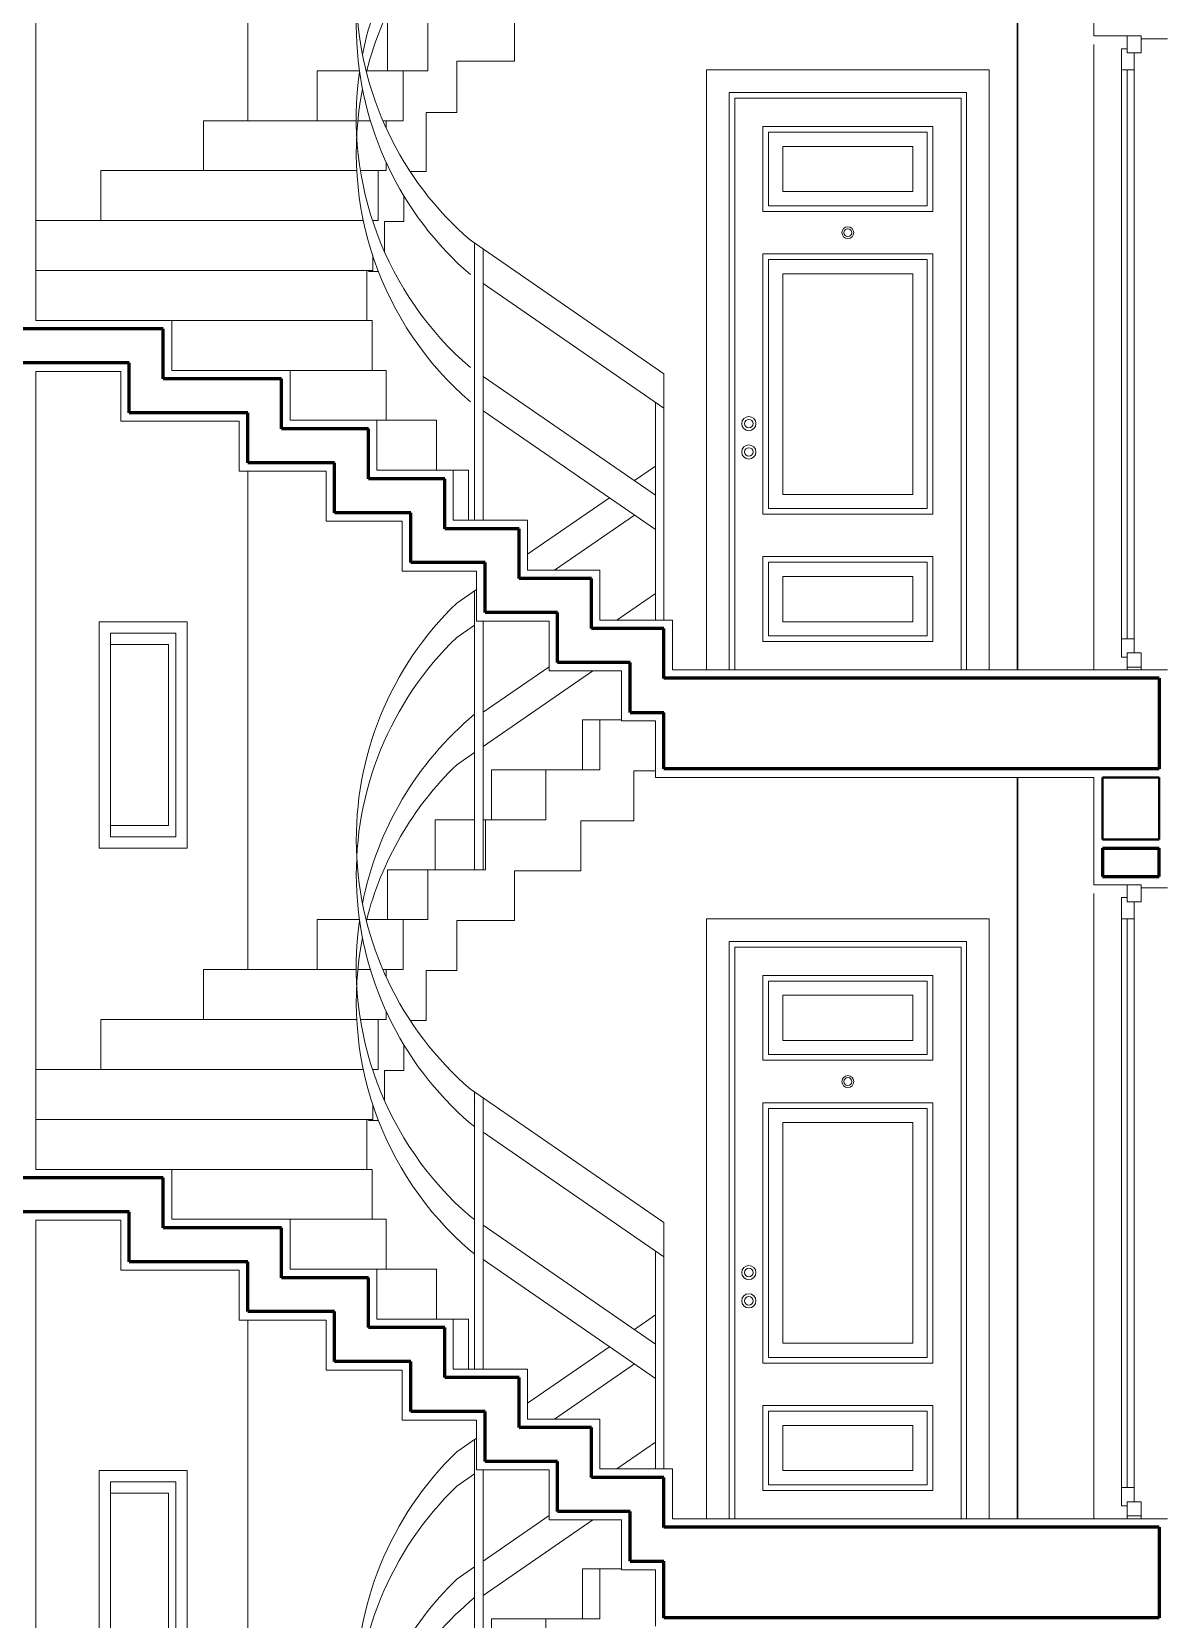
# Model space of a CAD drawing. Header units: millimetres. Extents: x 2016.56 to 2021.8, y 13721.83 to 13722.48.
# Drawn here: x 2019.0419 to 2019.1219, y 13722.1584 to 13722.2706 of the extents above; entities that cross this region are included whole.
import ezdxf

# ---------------------------------------------------------------- set-up
doc = ezdxf.new("R2010")
doc.units = ezdxf.units.MM
doc.layers.get('0').update_dxf_attribs({"lineweight": 20})
for name, color, linetype, lineweight in [('0.3', 150, 'Continuous', 30), ('DUVAR', 4, 'Continuous', 40), ('kolon', 5, 'Continuous', 60), ('PENCERE', 3, 'Continuous', 13), ('SIVA', 7, 'Continuous', 20)]:
    doc.layers.add(name, color=color, linetype=linetype, lineweight=lineweight)

msp = doc.modelspace()

# ---------------------------------------------------------------- linework, layer by layer
for p, q in [((2019.057144089811, 13722.26434988593), (2019.057144089811, 13722.29957341633)), ((2019.089571023997, 13722.22553762157), (2019.089571023997, 13722.26793762157)), ((2019.089571023997, 13722.26793762157), (2019.109571023997, 13722.26793762157)), ((2019.109571023997, 13722.26793762157), (2019.109571023997, 13722.22553762157)), ((2019.091171023998, 13722.22553762157), (2019.091171023998, 13722.26633762157)), ((2019.091171023998, 13722.26633762157), (2019.107971023997, 13722.26633762157)), ((2019.107971023997, 13722.26633762157), (2019.107971023997, 13722.22553762157)), ((2019.057144089811, 13722.20434988593), (2019.057144089811, 13722.23957341633)), ((2019.046647185249, 13722.22893762157), (2019.046647185249, 13722.21293762157)), ((2019.046647185249, 13722.22893762157), (2019.052869724923, 13722.22893762157)), ((2019.047447185249, 13722.22813762157), (2019.047447185249, 13722.21373762157)), ((2019.047447185249, 13722.22813762157), (2019.052069724923, 13722.22813762157)), ((2019.052069724923, 13722.22813762157), (2019.052069724923, 13722.21373762157)), ((2019.052869724923, 13722.22893762157), (2019.052869724923, 13722.21293762157)), ((2019.051551447511, 13722.22733762157), (2019.047447185249, 13722.22733762157)), ((2019.051551447511, 13722.22733762157), (2019.051551447511, 13722.21453762157)), ((2019.122171023997, 13722.22553762157), (2019.087171023997, 13722.22553762157)), ((2019.085971023997, 13722.21793762157), (2019.085971023997, 13722.22192635833)), ((2019.116971023997, 13722.21793762157), (2019.085971023997, 13722.21793762157)), ((2019.051551447511, 13722.21453762157), (2019.047447185249, 13722.21453762157)), ((2019.052069724923, 13722.21373762157), (2019.047447185249, 13722.21373762157)), ((2019.052869724923, 13722.21293762157), (2019.046647185249, 13722.21293762157)), ((2019.089571023997, 13722.16553762157), (2019.089571023997, 13722.20793762157)), ((2019.089571023997, 13722.20793762157), (2019.109571023997, 13722.20793762157)), ((2019.109571023997, 13722.20793762157), (2019.109571023997, 13722.16553762157)), ((2019.091171023998, 13722.16553762157), (2019.091171023998, 13722.20633762157)), ((2019.091171023998, 13722.20633762157), (2019.107971023997, 13722.20633762157)), ((2019.107971023997, 13722.20633762157), (2019.107971023997, 13722.16553762157)), ((2019.057144089811, 13722.14434988593), (2019.057144089811, 13722.17957341633)), ((2019.046647185249, 13722.16893762157), (2019.046647185249, 13722.15293762157)), ((2019.046647185249, 13722.16893762157), (2019.052869724923, 13722.16893762157)), ((2019.052869724923, 13722.16893762157), (2019.052869724923, 13722.15293762157)), ((2019.047447185249, 13722.16813762157), (2019.047447185249, 13722.15373762157)), ((2019.047447185249, 13722.16813762157), (2019.052069724923, 13722.16813762157)), ((2019.052069724923, 13722.16813762157), (2019.052069724923, 13722.15373762157)), ((2019.051551447511, 13722.16733762157), (2019.047447185249, 13722.16733762157)), ((2019.051551447511, 13722.16733762157), (2019.051551447511, 13722.15453762157)), ((2019.122171023997, 13722.16553762157), (2019.087171023997, 13722.16553762157)), ((2019.085971023997, 13722.15793762157), (2019.085971023997, 13722.16192635833))]:
    msp.add_line(p, q)
at = {"layer": '0.3'}
for p, q in [((2019.111571023997, 13722.27793762157), (2019.111571023997, 13722.22553762157)), ((2019.111571023997, 13722.22553762157), (2019.111571023997, 13722.27793762157)), ((2019.111571023997, 13722.21793762157), (2019.111571023997, 13722.16553762157)), ((2019.111571023997, 13722.16553762157), (2019.111571023997, 13722.21793762157))]:
    msp.add_line(p, q, dxfattribs=at)
at = {"layer": 'DUVAR'}
for p, q in [((2019.117571023997, 13722.21793762157), (2019.117571023997, 13722.21353762157)), ((2019.117571023997, 13722.21793762157), (2019.121571023997, 13722.21793762157)), ((2019.121571023997, 13722.21353762157), (2019.121571023997, 13722.21793762157)), ((2019.117571023997, 13722.21353762157), (2019.121571023997, 13722.21353762157))]:
    msp.add_line(p, q, dxfattribs=at)
at = {"layer": 'kolon'}
for p, q in [((2019.051168205772, 13722.24963223953), (2019.036571023997, 13722.24963223953)), ((2019.051168205772, 13722.24610282793), (2019.051168205772, 13722.24963223953)), ((2019.048768205772, 13722.24723223953), (2019.036571023997, 13722.24723223953)), ((2019.048768205772, 13722.24370282793), (2019.048768205772, 13722.24723223953)), ((2019.059538996099, 13722.24610282793), (2019.051168205772, 13722.24610282793)), ((2019.059538996099, 13722.24257341633), (2019.059538996099, 13722.24610282793)), ((2019.057138996099, 13722.24370282793), (2019.048768205772, 13722.24370282793)), ((2019.057138996099, 13722.24017341633), (2019.057138996099, 13722.24370282793)), ((2019.065676802504, 13722.24257341633), (2019.059538996099, 13722.24257341633)), ((2019.065676802504, 13722.23904400473), (2019.065676802504, 13722.24257341633)), ((2019.063276802503, 13722.24017341633), (2019.057138996099, 13722.24017341633)), ((2019.063276802503, 13722.23664400473), (2019.063276802503, 13722.24017341633)), ((2019.071066078782, 13722.23904400473), (2019.065676802504, 13722.23904400473)), ((2019.071066078782, 13722.23551459313), (2019.071066078782, 13722.23904400473)), ((2019.068666078782, 13722.23664400473), (2019.063276802503, 13722.23664400473)), ((2019.068666078782, 13722.23311459313), (2019.068666078782, 13722.23664400473)), ((2019.076323236498, 13722.23551459313), (2019.071066078782, 13722.23551459313)), ((2019.076323236498, 13722.23198518153), (2019.076323236498, 13722.23551459313)), ((2019.073923236497, 13722.23311459313), (2019.068666078782, 13722.23311459313)), ((2019.073923236497, 13722.22958518153), (2019.073923236497, 13722.23311459313)), ((2019.081447130247, 13722.23198518153), (2019.076323236498, 13722.23198518153)), ((2019.081447130247, 13722.22845576993), (2019.081447130247, 13722.23198518153)), ((2019.079047130248, 13722.22958518153), (2019.073923236497, 13722.22958518153)), ((2019.079047130248, 13722.22605576993), (2019.079047130248, 13722.22958518153)), ((2019.086571023998, 13722.22845576993), (2019.081447130247, 13722.22845576993)), ((2019.086571023998, 13722.22492635833), (2019.086571023998, 13722.22845576993)), ((2019.084171023997, 13722.22605576993), (2019.079047130248, 13722.22605576993)), ((2019.084171023997, 13722.22252635833), (2019.084171023997, 13722.22605576993)), ((2019.084171023997, 13722.22252635833), (2019.084171023997, 13722.22605576993)), ((2019.121571023997, 13722.22493762157), (2019.086571023998, 13722.22493762157)), ((2019.121571023997, 13722.22493762157), (2019.121571023997, 13722.21853762157)), ((2019.084171023997, 13722.22252635833), (2019.086571023998, 13722.22252635833)), ((2019.086571023998, 13722.21853762157), (2019.086571023998, 13722.22252635833)), ((2019.086571023998, 13722.21853762157), (2019.086571023998, 13722.22252635833)), ((2019.121571023997, 13722.21853762157), (2019.086571023998, 13722.21853762157)), ((2019.117571023997, 13722.21293762157), (2019.121571023997, 13722.21293762157)), ((2019.117571023997, 13722.21293762157), (2019.117571023997, 13722.21093762157)), ((2019.121571023997, 13722.21093762157), (2019.121571023997, 13722.21293762157)), ((2019.117571023997, 13722.21093762157), (2019.121571023997, 13722.21093762157)), ((2019.051168205772, 13722.18963223953), (2019.036571023997, 13722.18963223953)), ((2019.051168205772, 13722.18610282793), (2019.051168205772, 13722.18963223953)), ((2019.048768205772, 13722.18723223953), (2019.036571023997, 13722.18723223953)), ((2019.048768205772, 13722.18370282793), (2019.048768205772, 13722.18723223953)), ((2019.059538996099, 13722.18610282793), (2019.051168205772, 13722.18610282793)), ((2019.059538996099, 13722.18257341633), (2019.059538996099, 13722.18610282793)), ((2019.057138996099, 13722.18370282793), (2019.048768205772, 13722.18370282793)), ((2019.057138996099, 13722.18017341633), (2019.057138996099, 13722.18370282793)), ((2019.065676802504, 13722.18257341633), (2019.059538996099, 13722.18257341633)), ((2019.065676802504, 13722.17904400473), (2019.065676802504, 13722.18257341633)), ((2019.063276802503, 13722.18017341633), (2019.057138996099, 13722.18017341633)), ((2019.063276802503, 13722.17664400473), (2019.063276802503, 13722.18017341633)), ((2019.071066078782, 13722.17904400473), (2019.065676802504, 13722.17904400473)), ((2019.071066078782, 13722.17551459313), (2019.071066078782, 13722.17904400473)), ((2019.068666078782, 13722.17664400473), (2019.063276802503, 13722.17664400473)), ((2019.068666078782, 13722.17311459313), (2019.068666078782, 13722.17664400473)), ((2019.076323236498, 13722.17551459313), (2019.071066078782, 13722.17551459313)), ((2019.076323236498, 13722.17198518153), (2019.076323236498, 13722.17551459313)), ((2019.073923236497, 13722.17311459313), (2019.068666078782, 13722.17311459313)), ((2019.073923236497, 13722.16958518153), (2019.073923236497, 13722.17311459313)), ((2019.081447130247, 13722.17198518153), (2019.076323236498, 13722.17198518153)), ((2019.081447130247, 13722.16845576993), (2019.081447130247, 13722.17198518153)), ((2019.079047130248, 13722.16958518153), (2019.073923236497, 13722.16958518153)), ((2019.079047130248, 13722.16605576993), (2019.079047130248, 13722.16958518153)), ((2019.086571023998, 13722.16845576993), (2019.081447130247, 13722.16845576993)), ((2019.086571023998, 13722.16492635833), (2019.086571023998, 13722.16845576993)), ((2019.084171023997, 13722.16605576993), (2019.079047130248, 13722.16605576993)), ((2019.084171023997, 13722.16252635833), (2019.084171023997, 13722.16605576993)), ((2019.084171023997, 13722.16252635833), (2019.084171023997, 13722.16605576993)), ((2019.121571023997, 13722.16493762157), (2019.086571023998, 13722.16493762157)), ((2019.121571023997, 13722.16493762157), (2019.121571023997, 13722.15853762157)), ((2019.084171023997, 13722.16252635833), (2019.086571023998, 13722.16252635833)), ((2019.086571023998, 13722.15853762157), (2019.086571023998, 13722.16252635833)), ((2019.086571023998, 13722.15853762157), (2019.086571023998, 13722.16252635833)), ((2019.121571023997, 13722.15853762157), (2019.086571023998, 13722.15853762157))]:
    msp.add_line(p, q, dxfattribs=at)
at = {"layer": 'PENCERE'}
for p, q in [((2019.119318611591, 13722.27033762157), (2019.120318611591, 13722.27033762157)), ((2019.119318611591, 13722.27013762157), (2019.119318611591, 13722.27033762157)), ((2019.119318611591, 13722.26913762157), (2019.119318611591, 13722.27013762157)), ((2019.120318611591, 13722.27033762157), (2019.120318611591, 13722.27013762157)), ((2019.120318611591, 13722.27013762157), (2019.120318611591, 13722.26913762157)), ((2019.118918611591, 13722.26943762157), (2019.118918611591, 13722.22643762157)), ((2019.119118611591, 13722.26943762157), (2019.118918611591, 13722.26943762157)), ((2019.119318611591, 13722.26943762157), (2019.119118611591, 13722.26943762157)), ((2019.120318611591, 13722.26913762157), (2019.119318611591, 13722.26913762157)), ((2019.119818611591, 13722.26913762157), (2019.119818611591, 13722.22673762157)), ((2019.119818611591, 13722.26793762157), (2019.118918611591, 13722.26793762157)), ((2019.119318611591, 13722.26793762157), (2019.119318611591, 13722.22773762157)), ((2019.091571023997, 13722.22553762157), (2019.091571023997, 13722.26593762157)), ((2019.091571023997, 13722.26593762157), (2019.107571023997, 13722.26593762157)), ((2019.107571023997, 13722.26593762157), (2019.107571023997, 13722.22553762157)), ((2019.093571023997, 13722.26393762157), (2019.105571023998, 13722.26393762157)), ((2019.093571023997, 13722.25793762157), (2019.093571023997, 13722.26393762157)), ((2019.093971023997, 13722.26353762157), (2019.105171023997, 13722.26353762157)), ((2019.093971023997, 13722.25833762157), (2019.093971023997, 13722.26353762157)), ((2019.105171023997, 13722.26353762157), (2019.105171023997, 13722.25833762157)), ((2019.105571023998, 13722.26393762157), (2019.105571023998, 13722.25793762157)), ((2019.094971023997, 13722.26253762157), (2019.104171023997, 13722.26253762157)), ((2019.094971023997, 13722.25933762157), (2019.094971023997, 13722.26253762157)), ((2019.104171023997, 13722.26253762157), (2019.104171023997, 13722.25933762157)), ((2019.104171023997, 13722.25933762157), (2019.094971023997, 13722.25933762157)), ((2019.105571023998, 13722.25793762157), (2019.093571023997, 13722.25793762157)), ((2019.105171023997, 13722.25833762157), (2019.093971023997, 13722.25833762157)), ((2019.093571023997, 13722.25493762157), (2019.105571023998, 13722.25493762157)), ((2019.093571023997, 13722.23653762157), (2019.093571023997, 13722.25493762157)), ((2019.093971023997, 13722.25453762157), (2019.105171023997, 13722.25453762157)), ((2019.093971023997, 13722.23693762157), (2019.093971023997, 13722.25453762157)), ((2019.105171023997, 13722.25453762157), (2019.105171023997, 13722.23693762157)), ((2019.105571023998, 13722.25493762157), (2019.105571023998, 13722.23653762157)), ((2019.094971023997, 13722.25353762157), (2019.104171023997, 13722.25353762157)), ((2019.094971023997, 13722.23793762157), (2019.094971023997, 13722.25353762157)), ((2019.104171023997, 13722.25353762157), (2019.104171023997, 13722.23793762157)), ((2019.104171023997, 13722.23793762157), (2019.094971023997, 13722.23793762157)), ((2019.105571023998, 13722.23653762157), (2019.093571023997, 13722.23653762157)), ((2019.105171023997, 13722.23693762157), (2019.093971023997, 13722.23693762157)), ((2019.105571023998, 13722.23353762157), (2019.093571023997, 13722.23353762157)), ((2019.093571023997, 13722.23353762157), (2019.093571023997, 13722.22753762157)), ((2019.105171023997, 13722.23313762157), (2019.093971023997, 13722.23313762157)), ((2019.093971023997, 13722.23313762157), (2019.093971023997, 13722.22793762157)), ((2019.105171023997, 13722.22793762157), (2019.105171023997, 13722.23313762157)), ((2019.105571023998, 13722.22753762157), (2019.105571023998, 13722.23353762157)), ((2019.104171023997, 13722.23213762157), (2019.094971023997, 13722.23213762157)), ((2019.094971023997, 13722.23213762157), (2019.094971023997, 13722.22893762157)), ((2019.104171023997, 13722.22893762157), (2019.104171023997, 13722.23213762157)), ((2019.094971023997, 13722.22893762157), (2019.104171023997, 13722.22893762157)), ((2019.093571023997, 13722.22753762157), (2019.105571023998, 13722.22753762157)), ((2019.093971023997, 13722.22793762157), (2019.105171023997, 13722.22793762157)), ((2019.119818611591, 13722.22773762157), (2019.118918611591, 13722.22773762157)), ((2019.119318611591, 13722.22643762157), (2019.118918611591, 13722.22643762157)), ((2019.119318611591, 13722.22673762157), (2019.119318611591, 13722.22573762157)), ((2019.120318611591, 13722.22673762157), (2019.119318611591, 13722.22673762157)), ((2019.120318611591, 13722.22573762157), (2019.120318611591, 13722.22673762157)), ((2019.119318611591, 13722.22573762157), (2019.119318611591, 13722.22553762157)), ((2019.120118611591, 13722.22573762157), (2019.119318611591, 13722.22573762157)), ((2019.120318611591, 13722.22573762157), (2019.120118611591, 13722.22573762157)), ((2019.120318611591, 13722.22573762157), (2019.120318611591, 13722.22553762157)), ((2019.119318611591, 13722.21033762157), (2019.120318611591, 13722.21033762157)), ((2019.119318611591, 13722.21013762157), (2019.119318611591, 13722.21033762157)), ((2019.119318611591, 13722.20913762157), (2019.119318611591, 13722.21013762157)), ((2019.120318611591, 13722.21033762157), (2019.120318611591, 13722.21013762157)), ((2019.120318611591, 13722.21013762157), (2019.120318611591, 13722.20913762157)), ((2019.118918611591, 13722.20943762157), (2019.118918611591, 13722.16643762157)), ((2019.119118611591, 13722.20943762157), (2019.118918611591, 13722.20943762157)), ((2019.119318611591, 13722.20943762157), (2019.119118611591, 13722.20943762157)), ((2019.120318611591, 13722.20913762157), (2019.119318611591, 13722.20913762157)), ((2019.119818611591, 13722.20913762157), (2019.119818611591, 13722.16673762157)), ((2019.119818611591, 13722.20793762157), (2019.118918611591, 13722.20793762157)), ((2019.119318611591, 13722.20793762157), (2019.119318611591, 13722.16773762157)), ((2019.091571023997, 13722.16553762157), (2019.091571023997, 13722.20593762157)), ((2019.091571023997, 13722.20593762157), (2019.107571023997, 13722.20593762157)), ((2019.107571023997, 13722.20593762157), (2019.107571023997, 13722.16553762157)), ((2019.093571023997, 13722.20393762157), (2019.105571023998, 13722.20393762157)), ((2019.093571023997, 13722.19793762157), (2019.093571023997, 13722.20393762157)), ((2019.093971023997, 13722.20353762157), (2019.105171023997, 13722.20353762157)), ((2019.093971023997, 13722.19833762157), (2019.093971023997, 13722.20353762157)), ((2019.105171023997, 13722.20353762157), (2019.105171023997, 13722.19833762157)), ((2019.105571023998, 13722.20393762157), (2019.105571023998, 13722.19793762157)), ((2019.094971023997, 13722.20253762157), (2019.104171023997, 13722.20253762157)), ((2019.094971023997, 13722.19933762157), (2019.094971023997, 13722.20253762157)), ((2019.104171023997, 13722.20253762157), (2019.104171023997, 13722.19933762157)), ((2019.104171023997, 13722.19933762157), (2019.094971023997, 13722.19933762157)), ((2019.105571023998, 13722.19793762157), (2019.093571023997, 13722.19793762157)), ((2019.105171023997, 13722.19833762157), (2019.093971023997, 13722.19833762157)), ((2019.093571023997, 13722.19493762157), (2019.105571023998, 13722.19493762157)), ((2019.093571023997, 13722.17653762157), (2019.093571023997, 13722.19493762157)), ((2019.093971023997, 13722.19453762157), (2019.105171023997, 13722.19453762157)), ((2019.093971023997, 13722.17693762157), (2019.093971023997, 13722.19453762157)), ((2019.105171023997, 13722.19453762157), (2019.105171023997, 13722.17693762157)), ((2019.105571023998, 13722.19493762157), (2019.105571023998, 13722.17653762157)), ((2019.094971023997, 13722.19353762157), (2019.104171023997, 13722.19353762157)), ((2019.094971023997, 13722.17793762157), (2019.094971023997, 13722.19353762157)), ((2019.104171023997, 13722.19353762157), (2019.104171023997, 13722.17793762157)), ((2019.104171023997, 13722.17793762157), (2019.094971023997, 13722.17793762157)), ((2019.105571023998, 13722.17653762157), (2019.093571023997, 13722.17653762157)), ((2019.105171023997, 13722.17693762157), (2019.093971023997, 13722.17693762157)), ((2019.105571023998, 13722.17353762157), (2019.093571023997, 13722.17353762157)), ((2019.093571023997, 13722.17353762157), (2019.093571023997, 13722.16753762157)), ((2019.105171023997, 13722.17313762157), (2019.093971023997, 13722.17313762157)), ((2019.093971023997, 13722.17313762157), (2019.093971023997, 13722.16793762157)), ((2019.105171023997, 13722.16793762157), (2019.105171023997, 13722.17313762157)), ((2019.105571023998, 13722.16753762157), (2019.105571023998, 13722.17353762157)), ((2019.104171023997, 13722.17213762157), (2019.094971023997, 13722.17213762157)), ((2019.094971023997, 13722.17213762157), (2019.094971023997, 13722.16893762157)), ((2019.104171023997, 13722.16893762157), (2019.104171023997, 13722.17213762157)), ((2019.094971023997, 13722.16893762157), (2019.104171023997, 13722.16893762157)), ((2019.093571023997, 13722.16753762157), (2019.105571023998, 13722.16753762157)), ((2019.093971023997, 13722.16793762157), (2019.105171023997, 13722.16793762157)), ((2019.119818611591, 13722.16773762157), (2019.118918611591, 13722.16773762157)), ((2019.119318611591, 13722.16643762157), (2019.118918611591, 13722.16643762157)), ((2019.119318611591, 13722.16673762157), (2019.119318611591, 13722.16573762157)), ((2019.120318611591, 13722.16673762157), (2019.119318611591, 13722.16673762157)), ((2019.120318611591, 13722.16573762157), (2019.120318611591, 13722.16673762157)), ((2019.119318611591, 13722.16573762157), (2019.119318611591, 13722.16553762157)), ((2019.120118611591, 13722.16573762157), (2019.119318611591, 13722.16573762157)), ((2019.120318611591, 13722.16573762157), (2019.120118611591, 13722.16573762157)), ((2019.120318611591, 13722.16573762157), (2019.120318611591, 13722.16553762157))]:
    msp.add_line(p, q, dxfattribs=at)
for centre, radius in [((2019.099571023997, 13722.25643762157), 0.00042), ((2019.099571023997, 13722.25643762157), 0.00028), ((2019.092571023997, 13722.24293762157), 0.0005), ((2019.092571023997, 13722.24293762157), 0.0003), ((2019.092571023997, 13722.24093762157), 0.0005), ((2019.092571023997, 13722.24093762157), 0.0003), ((2019.099571023997, 13722.19643762157), 0.00042), ((2019.099571023997, 13722.19643762157), 0.00028), ((2019.092571023997, 13722.18293762157), 0.0005), ((2019.092571023997, 13722.18293762157), 0.0003), ((2019.092571023997, 13722.18093762157), 0.0005), ((2019.092571023997, 13722.18093762157), 0.0003)]:
    msp.add_circle(centre, radius, dxfattribs=at)
at = {"layer": 'SIVA'}
for p, q in [((2019.042171023998, 13722.25023223953), (2019.042171023998, 13722.30663223953)), ((2019.116971023997, 13722.27793762157), (2019.116971023997, 13722.27033762157)), ((2019.076012476726, 13722.27233981731), (2019.076012476726, 13722.26855841579)), ((2019.067026965847, 13722.26787929753), (2019.067026965847, 13722.27140870913)), ((2019.069877961059, 13722.27140870913), (2019.069877961059, 13722.26787929753)), ((2019.116971023997, 13722.27033762157), (2019.119945605417, 13722.27033762157)), ((2019.116971023997, 13722.26973762157), (2019.116971023997, 13722.22553762157)), ((2019.120318611591, 13722.27013762157), (2019.122171023997, 13722.27013762157)), ((2019.071928153197, 13722.26855841579), (2019.071928153197, 13722.26492624318)), ((2019.076012476726, 13722.26855841579), (2019.071928153197, 13722.26855841579)), ((2019.062045379409, 13722.26434988593), (2019.062045379409, 13722.26787929753)), ((2019.065038284463, 13722.26787929753), (2019.062045379409, 13722.26787929753)), ((2019.068126307503, 13722.26787929753), (2019.065509087281, 13722.26787929753)), ((2019.068126307503, 13722.26787929753), (2019.068126307503, 13722.26434988593)), ((2019.069877961059, 13722.26787929753), (2019.068126307503, 13722.26787929753)), ((2019.054019270979, 13722.26082047433), (2019.054019270979, 13722.26434988593)), ((2019.064816497052, 13722.26434988593), (2019.054019270979, 13722.26434988593)), ((2019.065812774411, 13722.26434988593), (2019.064925878472, 13722.26434988593)), ((2019.066934704631, 13722.26434988593), (2019.066697158341, 13722.26434988593)), ((2019.066934704631, 13722.26434988593), (2019.066934704631, 13722.26381415656)), ((2019.068126307503, 13722.26434988593), (2019.066934704631, 13722.26434988593)), ((2019.069747612089, 13722.26492624318), (2019.069747612089, 13722.26074988593)), ((2019.071928153197, 13722.26492624318), (2019.069747612089, 13722.26492624318)), ((2019.046748047911, 13722.25729106273), (2019.046748047911, 13722.26082047433)), ((2019.046748047911, 13722.26082047433), (2019.064850504061, 13722.26082047433)), ((2019.065111404195, 13722.26082047433), (2019.066934704631, 13722.26082047433)), ((2019.066369569462, 13722.25729106273), (2019.066369569462, 13722.26082047433)), ((2019.066934704631, 13722.26138560537), (2019.066934704631, 13722.26082047433)), ((2019.066934704631, 13722.26082047433), (2019.066934704631, 13722.26082047433)), ((2019.069747612089, 13722.26074988593), (2019.068629561051, 13722.26074988593)), ((2019.069747612089, 13722.26074988593), (2019.068629561051, 13722.26074988593)), ((2019.068173213001, 13722.25904582025), (2019.068173213001, 13722.25722047433)), ((2019.042171023998, 13722.25729106273), (2019.065315768603, 13722.25729106273)), ((2019.065966034554, 13722.25729106273), (2019.066369569462, 13722.25729106273)), ((2019.06598254163, 13722.25724070878), (2019.06598254163, 13722.25729106273)), ((2019.066811055324, 13722.25722047433), (2019.066811055324, 13722.25508847225)), ((2019.068173213001, 13722.25722047433), (2019.066811055324, 13722.25722047433)), ((2019.086571023998, 13722.24646776963), (2019.072881054992, 13722.25589761689)), ((2019.07318067669, 13722.25569123316), (2019.07318067669, 13722.23611459313)), ((2019.07378067669, 13722.23611459313), (2019.07378067669, 13722.25527794454)), ((2019.06598254163, 13722.25376165113), (2019.06598254163, 13722.25481215758)), ((2019.042171023998, 13722.25376165113), (2019.06598254163, 13722.25376165113)), ((2019.065571023997, 13722.25023223953), (2019.065571023997, 13722.25376165113)), ((2019.066383526171, 13722.25369106273), (2019.06567081343, 13722.25369106273)), ((2019.086571023998, 13722.24403921844), (2019.07378067669, 13722.25284939335)), ((2019.051768205773, 13722.25023223953), (2019.042171023998, 13722.25023223953)), ((2019.051768205773, 13722.24670282793), (2019.051768205773, 13722.25023223953)), ((2019.051768205773, 13722.25023223953), (2019.065933396495, 13722.25023223953)), ((2019.065933396495, 13722.24670282793), (2019.065933396495, 13722.25023223953)), ((2019.042171023998, 13722.19023223953), (2019.042171023998, 13722.24663223953)), ((2019.048168205773, 13722.24663223953), (2019.042171023998, 13722.24663223953)), ((2019.048168205773, 13722.24310282793), (2019.048168205773, 13722.24663223953)), ((2019.060138996099, 13722.24670282793), (2019.051768205773, 13722.24670282793)), ((2019.060138996099, 13722.24317341633), (2019.060138996099, 13722.24670282793)), ((2019.060138996099, 13722.24670282793), (2019.066934704631, 13722.24670282793)), ((2019.066934704631, 13722.24317341633), (2019.066934704631, 13722.24670282793)), ((2019.085971023997, 13722.23788105825), (2019.07378067669, 13722.24627794454)), ((2019.086571023998, 13722.22905576993), (2019.086571023998, 13722.24646776963)), ((2019.085971023997, 13722.23545250706), (2019.07378067669, 13722.24384939335)), ((2019.085971023997, 13722.24445250706), (2019.085971023997, 13722.23788105825)), ((2019.056538996099, 13722.24310282793), (2019.048168205773, 13722.24310282793)), ((2019.056538996099, 13722.23957341633), (2019.056538996099, 13722.24310282793)), ((2019.066276802503, 13722.24317341633), (2019.060138996099, 13722.24317341633)), ((2019.066276802503, 13722.23964400473), (2019.066276802503, 13722.24317341633)), ((2019.066276802503, 13722.24317341633), (2019.070477961059, 13722.24317341633)), ((2019.070477961059, 13722.23964400473), (2019.070477961059, 13722.24317341633)), ((2019.062676802504, 13722.23957341633), (2019.056538996099, 13722.23957341633)), ((2019.062676802504, 13722.23604400473), (2019.062676802504, 13722.23957341633)), ((2019.071666078782, 13722.23964400473), (2019.066276802503, 13722.23964400473)), ((2019.071666078782, 13722.23611459313), (2019.071666078782, 13722.23964400473)), ((2019.071666078782, 13722.23964400473), (2019.072759121937, 13722.23964400473)), ((2019.072759121937, 13722.23611459313), (2019.072759121937, 13722.23964400473)), ((2019.085971023997, 13722.23993835803), (2019.084477660982, 13722.23890970814)), ((2019.085971023997, 13722.22905576993), (2019.085971023997, 13722.23993835803)), ((2019.086571023998, 13722.24035164665), (2019.086571023998, 13722.22905576993)), ((2019.082714812143, 13722.23769543255), (2019.076923236497, 13722.23370611207)), ((2019.068066078782, 13722.23604400473), (2019.062676802504, 13722.23604400473)), ((2019.068066078782, 13722.23251459313), (2019.068066078782, 13722.23604400473)), ((2019.076923236497, 13722.23611459313), (2019.071666078782, 13722.23611459313)), ((2019.076923236497, 13722.23258518153), (2019.076923236497, 13722.23611459313)), ((2019.084477660982, 13722.23648115695), (2019.078821600895, 13722.23258518153)), ((2019.085971023997, 13722.23545250706), (2019.085971023997, 13722.22905576993)), ((2019.082047130247, 13722.23258518153), (2019.076923236497, 13722.23258518153)), ((2019.082047130247, 13722.22905576993), (2019.082047130247, 13722.23258518153)), ((2019.073323236497, 13722.23251459313), (2019.068066078782, 13722.23251459313)), ((2019.073323236497, 13722.22898518153), (2019.073323236497, 13722.23251459313)), ((2019.073323236497, 13722.23122638037), (2019.071917220598, 13722.23025789642)), ((2019.07318067669, 13722.23112818312), (2019.07318067669, 13722.21140870913)), ((2019.085971023997, 13722.23093835803), (2019.08323793914, 13722.22905576993)), ((2019.07318067669, 13722.22869963193), (2019.071917220598, 13722.22782934523)), ((2019.078447130247, 13722.22898518153), (2019.073323236497, 13722.22898518153)), ((2019.07378067669, 13722.21140870913), (2019.07378067669, 13722.22898518153)), ((2019.078447130247, 13722.22545576993), (2019.078447130247, 13722.22898518153)), ((2019.087171023997, 13722.22905576993), (2019.082047130247, 13722.22905576993)), ((2019.087171023997, 13722.22553762157), (2019.087171023997, 13722.22905576993)), ((2019.078447130247, 13722.22575579197), (2019.07378067669, 13722.22254147174)), ((2019.081537264948, 13722.22545576993), (2019.07378067669, 13722.22011292055)), ((2019.083571023997, 13722.22545576993), (2019.078447130247, 13722.22545576993)), ((2019.083571023997, 13722.22192635833), (2019.083571023997, 13722.22545576993)), ((2019.083571023997, 13722.22192635833), (2019.083571023997, 13722.22545576993)), ((2019.083571023997, 13722.22199694393), (2019.080821596398, 13722.22199694393)), ((2019.080821596398, 13722.22199694393), (2019.080821596398, 13722.21846753233)), ((2019.082032929007, 13722.21846753233), (2019.082032929007, 13722.22199694393)), ((2019.085971023997, 13722.22192635833), (2019.083571023997, 13722.22192635833)), ((2019.085971023997, 13722.21793762157), (2019.085971023997, 13722.22192635833)), ((2019.07318067669, 13722.21969963193), (2019.071917220598, 13722.21882934523)), ((2019.080821596398, 13722.21846753233), (2019.074376963715, 13722.21846753233)), ((2019.074376963715, 13722.21846753233), (2019.074376963715, 13722.21493812073)), ((2019.078226628842, 13722.21493812073), (2019.078226628842, 13722.21846753233)), ((2019.080821596398, 13722.21846753233), (2019.082032929007, 13722.21846753233)), ((2019.084447130247, 13722.21839694393), (2019.084447130247, 13722.21486753233)), ((2019.085971023997, 13722.21839694393), (2019.084447130247, 13722.21839694393)), ((2019.116971023997, 13722.21793762157), (2019.116971023997, 13722.21033762157)), ((2019.070382728283, 13722.21493812073), (2019.07318067669, 13722.21493812073)), ((2019.070382728283, 13722.21140870913), (2019.070382728283, 13722.21493812073)), ((2019.074376963715, 13722.21493812073), (2019.07378067669, 13722.21493812073)), ((2019.073951860198, 13722.21493812073), (2019.073951860198, 13722.21140870913)), ((2019.074376963715, 13722.21493812073), (2019.078226628842, 13722.21493812073)), ((2019.084447130247, 13722.21486753233), (2019.08068850081, 13722.21486753233)), ((2019.08068850081, 13722.21486753233), (2019.08068850081, 13722.21133812073)), ((2019.069877961059, 13722.21140870913), (2019.067026965847, 13722.21140870913)), ((2019.067026965847, 13722.20787929753), (2019.067026965847, 13722.21140870913)), ((2019.073951860198, 13722.21140870913), (2019.069877961059, 13722.21140870913)), ((2019.069877961059, 13722.21140870913), (2019.069877961059, 13722.20787929753)), ((2019.08068850081, 13722.21133812073), (2019.076012476726, 13722.21133812073)), ((2019.076012476726, 13722.21133812073), (2019.076012476726, 13722.20780870913)), ((2019.116971023997, 13722.21033762157), (2019.119945605417, 13722.21033762157)), ((2019.120318611591, 13722.21013762157), (2019.122171023997, 13722.21013762157)), ((2019.116971023997, 13722.20973762157), (2019.116971023997, 13722.16553762157)), ((2019.065038284463, 13722.20787929753), (2019.062045379409, 13722.20787929753)), ((2019.062045379409, 13722.20434988593), (2019.062045379409, 13722.20787929753)), ((2019.068126307503, 13722.20787929753), (2019.065509087281, 13722.20787929753)), ((2019.068126307503, 13722.20787929753), (2019.068126307503, 13722.20434988593)), ((2019.069877961059, 13722.20787929753), (2019.068126307503, 13722.20787929753)), ((2019.076012476726, 13722.20780870913), (2019.071928153197, 13722.20780870913)), ((2019.071928153197, 13722.20780870913), (2019.071928153197, 13722.20427929753)), ((2019.054019270979, 13722.20082047433), (2019.054019270979, 13722.20434988593)), ((2019.064816497052, 13722.20434988593), (2019.054019270979, 13722.20434988593)), ((2019.065812774411, 13722.20434988593), (2019.064925878472, 13722.20434988593)), ((2019.066934704631, 13722.20434988593), (2019.066697158341, 13722.20434988593)), ((2019.068126307503, 13722.20434988593), (2019.066934704631, 13722.20434988593)), ((2019.066934704631, 13722.20434988593), (2019.066934704631, 13722.20381415656)), ((2019.071928153197, 13722.20427929753), (2019.069747612089, 13722.20427929753)), ((2019.069747612089, 13722.20427929753), (2019.069747612089, 13722.20074988593)), ((2019.066934704631, 13722.20138560537), (2019.066934704631, 13722.20082047433)), ((2019.046748047911, 13722.19729106273), (2019.046748047911, 13722.20082047433)), ((2019.046748047911, 13722.20082047433), (2019.064850504061, 13722.20082047433)), ((2019.065111404195, 13722.20082047433), (2019.066934704631, 13722.20082047433)), ((2019.066369569462, 13722.19729106273), (2019.066369569462, 13722.20082047433)), ((2019.066934704631, 13722.20082047433), (2019.066934704631, 13722.20082047433)), ((2019.069747612089, 13722.20074988593), (2019.068629561051, 13722.20074988593)), ((2019.069747612089, 13722.20074988593), (2019.068629561051, 13722.20074988593)), ((2019.068173213001, 13722.19904582025), (2019.068173213001, 13722.19722047433)), ((2019.042171023998, 13722.19729106273), (2019.065315768603, 13722.19729106273)), ((2019.065966034554, 13722.19729106273), (2019.066369569462, 13722.19729106273)), ((2019.06598254163, 13722.19724070878), (2019.06598254163, 13722.19729106273)), ((2019.068173213001, 13722.19722047433), (2019.066811055324, 13722.19722047433)), ((2019.066811055324, 13722.19722047433), (2019.066811055324, 13722.19508847225)), ((2019.086571023998, 13722.18646776963), (2019.072881054992, 13722.19589761689)), ((2019.07318067669, 13722.19569123316), (2019.07318067669, 13722.17611459313)), ((2019.06598254163, 13722.19376165113), (2019.06598254163, 13722.19481215758)), ((2019.07378067669, 13722.17611459313), (2019.07378067669, 13722.19527794454)), ((2019.042171023998, 13722.19376165113), (2019.06598254163, 13722.19376165113)), ((2019.065571023997, 13722.19023223953), (2019.065571023997, 13722.19376165113)), ((2019.066383526171, 13722.19369106273), (2019.06567081343, 13722.19369106273)), ((2019.07318067669, 13722.19326268197), (2019.072881054992, 13722.1934690657)), ((2019.086571023998, 13722.18403921844), (2019.07378067669, 13722.19284939335)), ((2019.051768205773, 13722.19023223953), (2019.042171023998, 13722.19023223953)), ((2019.051768205773, 13722.19023223953), (2019.065933396495, 13722.19023223953)), ((2019.051768205773, 13722.18670282793), (2019.051768205773, 13722.19023223953)), ((2019.065933396495, 13722.18670282793), (2019.065933396495, 13722.19023223953)), ((2019.042171023998, 13722.13023223953), (2019.042171023998, 13722.18663223953)), ((2019.048168205773, 13722.18663223953), (2019.042171023998, 13722.18663223953)), ((2019.048168205773, 13722.18310282793), (2019.048168205773, 13722.18663223953)), ((2019.060138996099, 13722.18670282793), (2019.051768205773, 13722.18670282793)), ((2019.060138996099, 13722.18670282793), (2019.066934704631, 13722.18670282793)), ((2019.060138996099, 13722.18317341633), (2019.060138996099, 13722.18670282793)), ((2019.066934704631, 13722.18317341633), (2019.066934704631, 13722.18670282793)), ((2019.07318067669, 13722.18669123316), (2019.072881054992, 13722.18689761689)), ((2019.085971023997, 13722.17788105825), (2019.07378067669, 13722.18627794454)), ((2019.086571023998, 13722.16905576993), (2019.086571023998, 13722.18646776963)), ((2019.07318067669, 13722.18426268197), (2019.072881054992, 13722.1844690657)), ((2019.085971023997, 13722.18445250706), (2019.085971023997, 13722.16905576993)), ((2019.085971023997, 13722.17545250706), (2019.07378067669, 13722.18384939335)), ((2019.056538996099, 13722.18310282793), (2019.048168205773, 13722.18310282793)), ((2019.056538996099, 13722.17957341633), (2019.056538996099, 13722.18310282793)), ((2019.066276802503, 13722.18317341633), (2019.060138996099, 13722.18317341633)), ((2019.066276802503, 13722.18317341633), (2019.070477961059, 13722.18317341633)), ((2019.066276802503, 13722.17964400473), (2019.066276802503, 13722.18317341633)), ((2019.070477961059, 13722.17964400473), (2019.070477961059, 13722.18317341633)), ((2019.085971023997, 13722.17993835803), (2019.084477660982, 13722.17890970814)), ((2019.062676802504, 13722.17957341633), (2019.056538996099, 13722.17957341633)), ((2019.062676802504, 13722.17604400473), (2019.062676802504, 13722.17957341633)), ((2019.071666078782, 13722.17964400473), (2019.066276802503, 13722.17964400473)), ((2019.071666078782, 13722.17964400473), (2019.072759121937, 13722.17964400473)), ((2019.071666078782, 13722.17611459313), (2019.071666078782, 13722.17964400473)), ((2019.072759121937, 13722.17611459313), (2019.072759121937, 13722.17964400473)), ((2019.082714812143, 13722.17769543255), (2019.076923236497, 13722.17370611207)), ((2019.084477660982, 13722.17648115695), (2019.078821600895, 13722.17258518153)), ((2019.068066078782, 13722.17604400473), (2019.062676802504, 13722.17604400473)), ((2019.068066078782, 13722.17251459313), (2019.068066078782, 13722.17604400473)), ((2019.076923236497, 13722.17611459313), (2019.071666078782, 13722.17611459313)), ((2019.076923236497, 13722.17258518153), (2019.076923236497, 13722.17611459313)), ((2019.073323236497, 13722.17251459313), (2019.068066078782, 13722.17251459313)), ((2019.073323236497, 13722.16898518153), (2019.073323236497, 13722.17251459313)), ((2019.082047130247, 13722.17258518153), (2019.076923236497, 13722.17258518153)), ((2019.082047130247, 13722.16905576993), (2019.082047130247, 13722.17258518153)), ((2019.073323236497, 13722.17122638037), (2019.071917220598, 13722.17025789642)), ((2019.07318067669, 13722.17112818312), (2019.07318067669, 13722.15140870913)), ((2019.085971023997, 13722.17093835803), (2019.08323793914, 13722.16905576993)), ((2019.07318067669, 13722.16869963193), (2019.071917220598, 13722.16782934523)), ((2019.078447130247, 13722.16898518153), (2019.073323236497, 13722.16898518153)), ((2019.07378067669, 13722.15140870913), (2019.07378067669, 13722.16898518153)), ((2019.078447130247, 13722.16545576993), (2019.078447130247, 13722.16898518153)), ((2019.087171023997, 13722.16905576993), (2019.082047130247, 13722.16905576993)), ((2019.087171023997, 13722.16552635833), (2019.087171023997, 13722.16905576993)), ((2019.078447130247, 13722.16575579197), (2019.07378067669, 13722.16254147174)), ((2019.081537264948, 13722.16545576993), (2019.07378067669, 13722.16011292055)), ((2019.083571023997, 13722.16545576993), (2019.078447130247, 13722.16545576993)), ((2019.083571023997, 13722.16192635833), (2019.083571023997, 13722.16545576993)), ((2019.083571023997, 13722.16192635833), (2019.083571023997, 13722.16545576993)), ((2019.07318067669, 13722.16212818312), (2019.071917220598, 13722.16125789642)), ((2019.080821596398, 13722.16199694393), (2019.080821596398, 13722.15846753233)), ((2019.083571023997, 13722.16199694393), (2019.080821596398, 13722.16199694393)), ((2019.082032929007, 13722.15846753233), (2019.082032929007, 13722.16199694393)), ((2019.085971023997, 13722.16192635833), (2019.083571023997, 13722.16192635833)), ((2019.085971023997, 13722.15793762157), (2019.085971023997, 13722.16192635833)), ((2019.074376963715, 13722.15846753233), (2019.074376963715, 13722.15493812073)), ((2019.080821596398, 13722.15846753233), (2019.074376963715, 13722.15846753233)), ((2019.078226628842, 13722.15493812073), (2019.078226628842, 13722.15846753233)), ((2019.080821596398, 13722.15846753233), (2019.082032929007, 13722.15846753233))]:
    msp.add_line(p, q, dxfattribs=at)
for centre, start, end in [((2019.088096743257, 13722.27351808753), 134.0249215002687, 229.1886244591313), ((2019.088096743257, 13722.27108953634), 134.0249215002687, 229.1886244591313), ((2019.088096743257, 13722.26451808753), 134.0249215002687, 168.8550427622544), ((2019.088096743257, 13722.26208953634), 129.8441118004476, 165.7915963390992), ((2019.088096743257, 13722.26451808753), 171.8865179144281, 229.1886244591313), ((2019.088096743257, 13722.26208953634), 168.8550427622544, 229.1886244591313), ((2019.088096743257, 13722.21351808753), 134.0249215002687, 229.1886244591313), ((2019.088096743257, 13722.21108953634), 134.0249215002687, 229.1886244591313), ((2019.088096743257, 13722.20451808753), 129.8441118004476, 168.8550427622544), ((2019.088096743257, 13722.20208953634), 134.0249215002687, 165.7915963390992), ((2019.088096743257, 13722.20451808753), 171.8865179144281, 229.1886244591313), ((2019.088096743257, 13722.20208953634), 168.8550427622544, 229.1886244591313), ((2019.088096743257, 13722.15351808753), 134.0249215002687, 229.1886244591313), ((2019.088096743257, 13722.15108953634), 134.0249215002687, 229.1886244591313), ((2019.088096743257, 13722.14451808753), 134.0249215002687, 168.8550427622544), ((2019.088096743257, 13722.14208953634), 129.8441118004476, 165.7915963390992)]:
    msp.add_arc(centre, 0.02328085383154056, start, end, dxfattribs=at)

doc.saveas('drawing.dxf')
